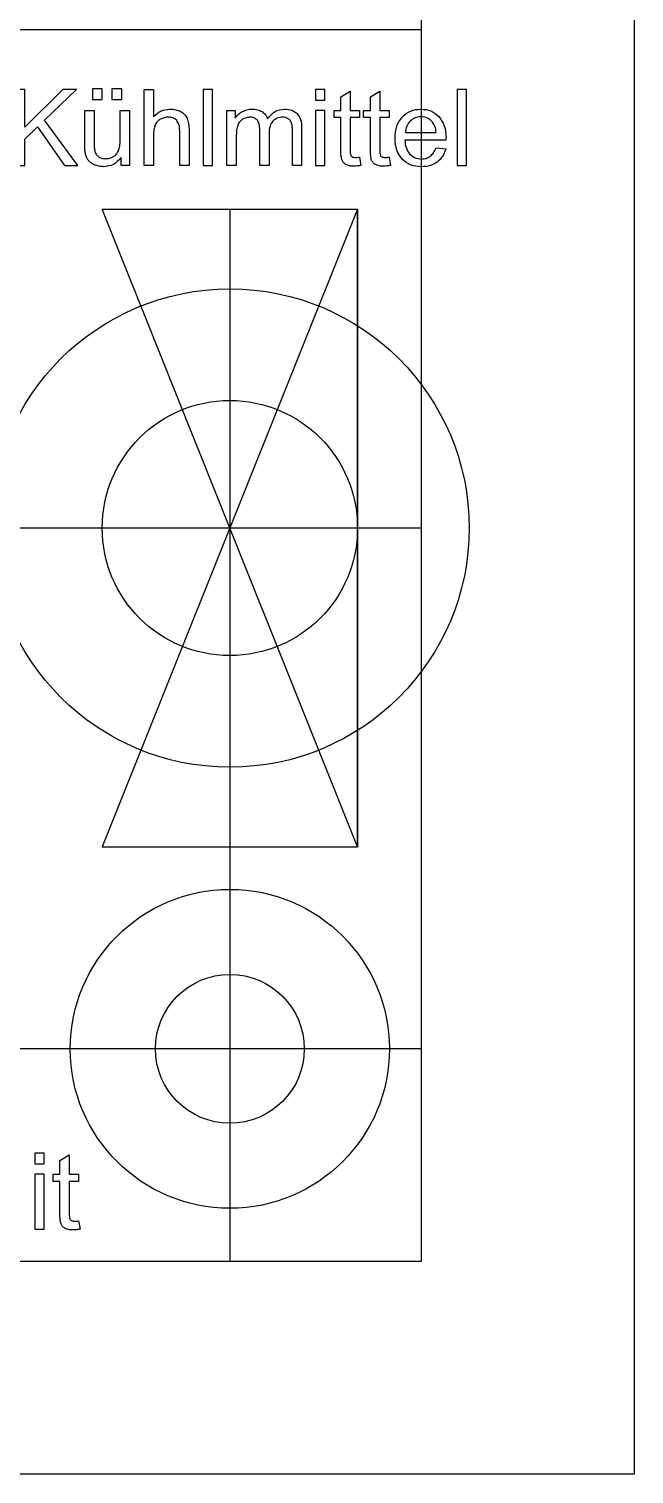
# Model space of a CAD drawing. Header units: millimetres. Extents: x 39 to 249, y 35 to 175.
# Drawn here: x 220.8 to 249.2, y 34.5 to 102.5 of the extents above; entities that cross this region are included whole.
import ezdxf

# ---------------------------------------------------------------- set-up
doc = ezdxf.new("R2010")
doc.units = ezdxf.units.MM
doc.layers.get('0').update_dxf_attribs({"linetype": 'CONTINUOUS'})

msp = doc.modelspace()

# ---------------------------------------------------------------- linework, layer by layer
for p, q in [((249.219, 174.54), (249.219, 34.54)), ((239.219, 164.54), (239.219, 44.54)), ((239.219, 102.472), (171.219, 102.472)), ((226.189, 96.09), (226.189, 99.669)), ((226.189, 99.669), (226.629, 99.669)), ((226.629, 99.669), (226.629, 98.385)), ((235.437, 99.325), (235.874, 99.588)), ((235.437, 98.683), (235.437, 99.325)), ((235.874, 99.588), (235.874, 98.683)), ((236.827, 99.325), (237.264, 99.588)), ((236.827, 98.683), (236.827, 99.325)), ((237.264, 99.588), (237.264, 98.683)), ((223.399, 97.076), (223.399, 98.683)), ((223.399, 98.683), (223.838, 98.683)), ((223.838, 98.683), (223.838, 97.245)), ((225.061, 97.293), (225.061, 98.683)), ((225.061, 98.683), (225.501, 98.683)), ((225.501, 98.683), (225.501, 96.09)), ((230.081, 96.09), (230.081, 98.683)), ((230.081, 98.683), (230.474, 98.683)), ((230.474, 98.683), (230.474, 98.319)), ((235.115, 98.341), (235.115, 98.683)), ((235.115, 98.683), (235.437, 98.683)), ((235.874, 98.683), (236.316, 98.683)), ((236.316, 98.683), (236.316, 98.341)), ((236.504, 98.341), (236.504, 98.683)), ((236.504, 98.683), (236.827, 98.683)), ((237.264, 98.683), (237.705, 98.683)), ((237.705, 98.683), (237.705, 98.341)), ((235.437, 98.341), (235.115, 98.341)), ((235.437, 96.849), (235.437, 98.341)), ((236.316, 98.341), (235.874, 98.341)), ((235.874, 98.341), (235.874, 96.825)), ((236.827, 98.341), (236.504, 98.341)), ((236.827, 96.849), (236.827, 98.341)), ((237.705, 98.341), (237.264, 98.341)), ((237.264, 98.341), (237.264, 96.825)), ((226.629, 97.508), (226.629, 96.09)), ((227.862, 96.09), (227.862, 97.733)), ((228.301, 97.733), (228.301, 96.09)), ((230.52, 97.435), (230.52, 96.09)), ((231.622, 96.09), (231.622, 97.774)), ((232.061, 97.596), (232.061, 96.09)), ((233.157, 96.09), (233.157, 97.723)), ((233.594, 97.87), (233.594, 96.09)), ((240.376, 97.274), (238.443, 97.274)), ((238.467, 97.635), (239.915, 97.635)), ((239.91, 96.925), (240.364, 96.869)), ((225.108, 96.09), (225.108, 96.471)), ((225.501, 96.09), (225.108, 96.09)), ((226.629, 96.09), (226.189, 96.09)), ((228.301, 96.09), (227.862, 96.09)), ((230.52, 96.09), (230.081, 96.09)), ((232.061, 96.09), (231.622, 96.09)), ((233.594, 96.09), (233.157, 96.09)), ((236.316, 96.483), (236.38, 96.095)), ((237.705, 96.483), (237.769, 96.095)), ((230.219, 94.038), (230.219, 44.54)), ((239.219, 79.038), (165, 79.038)), ((239.219, 54.54), (153, 54.54)), ((222.233, 49.291), (222.67, 49.555)), ((222.233, 48.649), (222.233, 49.291)), ((222.67, 49.555), (222.67, 48.649)), ((221.91, 48.308), (221.91, 48.649)), ((221.91, 48.649), (222.233, 48.649)), ((222.233, 48.308), (221.91, 48.308)), ((222.233, 46.816), (222.233, 48.308)), ((222.67, 48.649), (223.112, 48.649)), ((223.112, 48.308), (222.67, 48.308)), ((222.67, 48.308), (222.67, 46.791)), ((223.112, 48.649), (223.112, 48.308)), ((223.112, 46.45), (223.175, 46.061)), ((239.219, 44.54), (49.219, 44.54)), ((249.219, 34.54), (39.219, 34.54))]:
    msp.add_line(p, q)
for points in [[(220.11, 99.669), (220.11, 96.09), (220.584, 96.09), (220.584, 97.33), (221.17, 97.901), (222.444, 96.09), (223.069, 96.09), (221.502, 98.219), (223.003, 99.669), (222.361, 99.669), (220.584, 97.894), (220.584, 99.669)], [(223.765, 99.691), (223.765, 99.19), (224.224, 99.19), (224.224, 99.691)], [(224.676, 99.691), (224.676, 99.19), (225.135, 99.19), (225.135, 99.691)], [(228.96, 99.669), (228.96, 96.09), (229.4, 96.09), (229.4, 99.669)], [(234.248, 99.669), (234.248, 99.164), (234.688, 99.164), (234.688, 99.669)], [(240.906, 99.669), (240.906, 96.09), (241.346, 96.09), (241.346, 99.669)], [(234.248, 98.683), (234.248, 96.09), (234.688, 96.09), (234.688, 98.683)], [(236.219, 64.038), (224.219, 94.038), (236.219, 94.038), (224.219, 64.038), (236.219, 64.038), (236.219, 94.038)], [(221.044, 49.636), (221.044, 49.13), (221.483, 49.13), (221.483, 49.636)], [(221.044, 48.649), (221.044, 46.057), (221.483, 46.057), (221.483, 48.649)]]:
    msp.add_lwpolyline(points, close=True)
for centre, radius in [((230.219, 79.038), 11.25), ((230.219, 79.038), 6), ((230.219, 54.54), 7.5), ((230.219, 54.54), 3.5)]:
    msp.add_circle(centre, radius)
for points, knots in [([(226.629, 98.385), (226.738, 98.489), (226.956, 98.696), (227.256, 98.726), (227.405, 98.741)], [0, 0, 0, 0, 0.04387507, 0.08763859, 0.08763859, 0.08763859, 0.08763859]), ([(227.405, 98.741), (227.496, 98.737), (227.67, 98.73), (227.83, 98.661), (227.906, 98.628)], [0, 0, 0, 0, 0.02706572, 0.05171525, 0.05171525, 0.05171525, 0.05171525]), ([(227.906, 98.628), (227.971, 98.587), (228.099, 98.508), (228.173, 98.377), (228.21, 98.314)], [0, 0, 0, 0, 0.02268706, 0.044297, 0.044297, 0.044297, 0.044297]), ([(230.474, 98.319), (230.518, 98.379), (230.608, 98.501), (230.735, 98.584), (230.799, 98.625)], [0, 0, 0, 0, 0.02230342, 0.04497872, 0.04497872, 0.04497872, 0.04497872]), ([(230.799, 98.625), (230.87, 98.659), (231.016, 98.729), (231.177, 98.737), (231.26, 98.741)], [0, 0, 0, 0, 0.02334794, 0.04799415, 0.04799415, 0.04799415, 0.04799415]), ([(231.26, 98.741), (231.349, 98.738), (231.516, 98.731), (231.664, 98.656), (231.733, 98.622)], [0, 0, 0, 0, 0.02638465, 0.04924549, 0.04924549, 0.04924549, 0.04924549]), ([(231.733, 98.622), (231.79, 98.577), (231.905, 98.488), (231.963, 98.354), (231.993, 98.287)], [0, 0, 0, 0, 0.02127767, 0.04297404, 0.04297404, 0.04297404, 0.04297404]), ([(231.993, 98.287), (232.1, 98.419), (232.308, 98.676), (232.635, 98.72), (232.793, 98.741)], [0, 0, 0, 0, 0.04912341, 0.09522091, 0.09522091, 0.09522091, 0.09522091]), ([(232.793, 98.741), (232.912, 98.735), (233.132, 98.724), (233.306, 98.59), (233.387, 98.528)], [0, 0, 0, 0, 0.0345341, 0.06440239, 0.06440239, 0.06440239, 0.06440239]), ([(238.326, 98.38), (238.448, 98.485), (238.7, 98.701), (239.03, 98.728), (239.2, 98.741)], [0, 0, 0, 0, 0.04724184, 0.09677848, 0.09677848, 0.09677848, 0.09677848]), ([(239.2, 98.741), (239.364, 98.728), (239.686, 98.701), (239.93, 98.49), (240.049, 98.387)], [0, 0, 0, 0, 0.04806304, 0.09419, 0.09419, 0.09419, 0.09419]), ([(226.702, 97.987), (226.681, 97.918), (226.632, 97.763), (226.63, 97.6), (226.629, 97.508)], [0, 0, 0, 0, 0.0213487, 0.04863189, 0.04863189, 0.04863189, 0.04863189]), ([(226.947, 98.261), (226.894, 98.225), (226.79, 98.154), (226.731, 98.042), (226.702, 97.987)], [0, 0, 0, 0, 0.01896441, 0.03732884, 0.03732884, 0.03732884, 0.03732884]), ([(227.315, 98.363), (227.251, 98.358), (227.121, 98.35), (227.006, 98.291), (226.947, 98.261)], [0, 0, 0, 0, 0.01911994, 0.03846649, 0.03846649, 0.03846649, 0.03846649]), ([(227.719, 98.213), (227.664, 98.256), (227.546, 98.35), (227.395, 98.358), (227.315, 98.363)], [0, 0, 0, 0, 0.02059396, 0.04405898, 0.04405898, 0.04405898, 0.04405898]), ([(227.862, 97.733), (227.859, 97.831), (227.855, 98.005), (227.76, 98.149), (227.719, 98.213)], [0, 0, 0, 0, 0.0286959, 0.05094491, 0.05094491, 0.05094491, 0.05094491]), ([(228.21, 98.314), (228.236, 98.233), (228.298, 98.044), (228.3, 97.846), (228.301, 97.733)], [0, 0, 0, 0, 0.02547882, 0.05912609, 0.05912609, 0.05912609, 0.05912609]), ([(230.591, 97.977), (230.571, 97.901), (230.523, 97.724), (230.521, 97.54), (230.52, 97.435)], [0, 0, 0, 0, 0.02355554, 0.05485563, 0.05485563, 0.05485563, 0.05485563]), ([(230.82, 98.263), (230.77, 98.226), (230.67, 98.15), (230.618, 98.036), (230.591, 97.977)], [0, 0, 0, 0, 0.01813836, 0.0370881, 0.0370881, 0.0370881, 0.0370881]), ([(231.163, 98.36), (231.102, 98.356), (230.981, 98.348), (230.873, 98.291), (230.82, 98.263)], [0, 0, 0, 0, 0.01801894, 0.03602486, 0.03602486, 0.03602486, 0.03602486]), ([(231.514, 98.214), (231.47, 98.256), (231.372, 98.35), (231.236, 98.357), (231.163, 98.36)], [0, 0, 0, 0, 0.01792232, 0.03923539, 0.03923539, 0.03923539, 0.03923539]), ([(231.622, 97.774), (231.62, 97.862), (231.617, 98.017), (231.545, 98.154), (231.514, 98.214)], [0, 0, 0, 0, 0.02577505, 0.04577969, 0.04577969, 0.04577969, 0.04577969]), ([(232.242, 98.178), (232.189, 98.102), (232.069, 97.928), (232.064, 97.715), (232.061, 97.596)], [0, 0, 0, 0, 0.02725753, 0.06212769, 0.06212769, 0.06212769, 0.06212769]), ([(232.696, 98.36), (232.609, 98.353), (232.439, 98.339), (232.307, 98.231), (232.242, 98.178)], [0, 0, 0, 0, 0.02543418, 0.04996304, 0.04996304, 0.04996304, 0.04996304]), ([(232.959, 98.289), (232.92, 98.31), (232.837, 98.353), (232.744, 98.358), (232.696, 98.36)], [0, 0, 0, 0, 0.01331196, 0.02758232, 0.02758232, 0.02758232, 0.02758232]), ([(233.114, 98.103), (233.097, 98.14), (233.061, 98.215), (232.994, 98.264), (232.959, 98.289)], [0, 0, 0, 0, 0.01207116, 0.02461986, 0.02461986, 0.02461986, 0.02461986]), ([(233.157, 97.723), (233.157, 97.799), (233.157, 97.927), (233.127, 98.052), (233.114, 98.103)], [0, 0, 0, 0, 0.0226997, 0.03832119, 0.03832119, 0.03832119, 0.03832119]), ([(233.387, 98.528), (233.447, 98.44), (233.583, 98.243), (233.59, 98.003), (233.594, 97.87)], [0, 0, 0, 0, 0.03127748, 0.07028975, 0.07028975, 0.07028975, 0.07028975]), ([(237.989, 97.364), (237.998, 97.564), (238.015, 97.936), (238.227, 98.24), (238.326, 98.38)], [0, 0, 0, 0, 0.0587128, 0.1089822, 0.1089822, 0.1089822, 0.1089822]), ([(238.695, 98.177), (238.634, 98.102), (238.506, 97.943), (238.481, 97.741), (238.467, 97.635)], [0, 0, 0, 0, 0.02859223, 0.05985941, 0.05985941, 0.05985941, 0.05985941]), ([(239.205, 98.38), (239.108, 98.372), (238.918, 98.356), (238.769, 98.236), (238.695, 98.177)], [0, 0, 0, 0, 0.02831934, 0.05592095, 0.05592095, 0.05592095, 0.05592095]), ([(239.749, 98.126), (239.674, 98.2), (239.522, 98.349), (239.311, 98.369), (239.205, 98.38)], [0, 0, 0, 0, 0.03072252, 0.06171402, 0.06171402, 0.06171402, 0.06171402]), ([(239.915, 97.635), (239.904, 97.733), (239.884, 97.91), (239.79, 98.059), (239.749, 98.126)], [0, 0, 0, 0, 0.02917104, 0.05238246, 0.05238246, 0.05238246, 0.05238246]), ([(240.049, 98.387), (240.145, 98.25), (240.353, 97.952), (240.37, 97.588), (240.379, 97.391)], [0, 0, 0, 0, 0.0492546, 0.1068539, 0.1068539, 0.1068539, 0.1068539]), ([(223.838, 97.245), (223.838, 97.148), (223.837, 96.993), (223.857, 96.839), (223.865, 96.781)], [0, 0, 0, 0, 0.02881642, 0.04650956, 0.04650956, 0.04650956, 0.04650956]), ([(224.989, 96.787), (225.01, 96.858), (225.059, 97.023), (225.061, 97.195), (225.061, 97.293)], [0, 0, 0, 0, 0.02206423, 0.05138592, 0.05138592, 0.05138592, 0.05138592]), ([(238.322, 96.382), (238.225, 96.517), (238.015, 96.809), (237.998, 97.17), (237.989, 97.364)], [0, 0, 0, 0, 0.0489463, 0.1057435, 0.1057435, 0.1057435, 0.1057435]), ([(238.443, 97.274), (238.455, 97.144), (238.479, 96.903), (238.62, 96.709), (238.684, 96.62)], [0, 0, 0, 0, 0.03841265, 0.07087308, 0.07087308, 0.07087308, 0.07087308]), ([(240.379, 97.391), (240.379, 97.375), (240.378, 97.336), (240.377, 97.297), (240.376, 97.274)], [0, 0, 0, 0, 0.00488319, 0.01172158, 0.01172158, 0.01172158, 0.01172158]), ([(223.426, 96.666), (223.418, 96.722), (223.399, 96.858), (223.399, 96.995), (223.399, 97.076)], [0, 0, 0, 0, 0.01684449, 0.04114576, 0.04114576, 0.04114576, 0.04114576]), ([(223.561, 96.34), (223.531, 96.388), (223.468, 96.489), (223.44, 96.605), (223.426, 96.666)], [0, 0, 0, 0, 0.01692518, 0.03550119, 0.03550119, 0.03550119, 0.03550119]), ([(223.865, 96.781), (223.882, 96.726), (223.916, 96.62), (224, 96.545), (224.041, 96.508)], [0, 0, 0, 0, 0.0167706, 0.03293976, 0.03293976, 0.03293976, 0.03293976]), ([(224.744, 96.511), (224.797, 96.547), (224.902, 96.619), (224.961, 96.731), (224.989, 96.787)], [0, 0, 0, 0, 0.01903106, 0.03744064, 0.03744064, 0.03744064, 0.03744064]), ([(235.491, 96.33), (235.476, 96.394), (235.434, 96.564), (235.436, 96.739), (235.437, 96.849)], [0, 0, 0, 0, 0.01955396, 0.05232684, 0.05232684, 0.05232684, 0.05232684]), ([(235.874, 96.825), (235.874, 96.773), (235.873, 96.691), (235.891, 96.612), (235.898, 96.583)], [0, 0, 0, 0, 0.01545278, 0.02435246, 0.02435246, 0.02435246, 0.02435246]), ([(235.898, 96.583), (235.907, 96.566), (235.925, 96.531), (235.957, 96.509), (235.973, 96.497)], [0, 0, 0, 0, 0.00570638, 0.01155971, 0.01155971, 0.01155971, 0.01155971]), ([(236.88, 96.33), (236.865, 96.394), (236.824, 96.564), (236.825, 96.739), (236.827, 96.849)], [0, 0, 0, 0, 0.01955396, 0.05232684, 0.05232684, 0.05232684, 0.05232684]), ([(237.264, 96.825), (237.263, 96.773), (237.262, 96.691), (237.28, 96.612), (237.287, 96.583)], [0, 0, 0, 0, 0.01545278, 0.02435246, 0.02435246, 0.02435246, 0.02435246]), ([(237.287, 96.583), (237.296, 96.566), (237.314, 96.531), (237.346, 96.509), (237.362, 96.497)], [0, 0, 0, 0, 0.00570638, 0.01155971, 0.01155971, 0.01155971, 0.01155971]), ([(238.684, 96.62), (238.762, 96.553), (238.918, 96.42), (239.123, 96.402), (239.226, 96.393)], [0, 0, 0, 0, 0.0297662, 0.06008741, 0.06008741, 0.06008741, 0.06008741]), ([(239.639, 96.519), (239.694, 96.572), (239.815, 96.686), (239.877, 96.841), (239.91, 96.925)], [0, 0, 0, 0, 0.02250046, 0.04927848, 0.04927848, 0.04927848, 0.04927848]), ([(240.364, 96.869), (240.322, 96.745), (240.242, 96.505), (240.056, 96.334), (239.966, 96.251)], [0, 0, 0, 0, 0.0385171, 0.07453767, 0.07453767, 0.07453767, 0.07453767]), ([(223.857, 96.119), (223.796, 96.148), (223.683, 96.203), (223.6, 96.297), (223.561, 96.34)], [0, 0, 0, 0, 0.01997093, 0.03721271, 0.03721271, 0.03721271, 0.03721271]), ([(224.285, 96.031), (224.21, 96.035), (224.063, 96.041), (223.925, 96.093), (223.857, 96.119)], [0, 0, 0, 0, 0.02229482, 0.04398131, 0.04398131, 0.04398131, 0.04398131]), ([(224.041, 96.508), (224.09, 96.48), (224.192, 96.419), (224.311, 96.413), (224.373, 96.41)], [0, 0, 0, 0, 0.01674614, 0.03510183, 0.03510183, 0.03510183, 0.03510183]), ([(225.108, 96.471), (224.999, 96.342), (224.782, 96.088), (224.45, 96.05), (224.285, 96.031)], [0, 0, 0, 0, 0.048592, 0.09644017, 0.09644017, 0.09644017, 0.09644017]), ([(224.373, 96.41), (224.438, 96.414), (224.569, 96.422), (224.685, 96.481), (224.744, 96.511)], [0, 0, 0, 0, 0.0193317, 0.03881867, 0.03881867, 0.03881867, 0.03881867]), ([(235.677, 96.131), (235.636, 96.158), (235.558, 96.209), (235.513, 96.291), (235.491, 96.33)], [0, 0, 0, 0, 0.01424203, 0.02757319, 0.02757319, 0.02757319, 0.02757319]), ([(236.048, 96.056), (235.976, 96.057), (235.847, 96.059), (235.729, 96.109), (235.677, 96.131)], [0, 0, 0, 0, 0.02132434, 0.03817811, 0.03817811, 0.03817811, 0.03817811]), ([(235.973, 96.497), (235.994, 96.488), (236.042, 96.467), (236.094, 96.466), (236.123, 96.466)], [0, 0, 0, 0, 0.00680788, 0.01548073, 0.01548073, 0.01548073, 0.01548073]), ([(236.38, 96.095), (236.321, 96.083), (236.212, 96.062), (236.1, 96.058), (236.048, 96.056)], [0, 0, 0, 0, 0.01782059, 0.03347608, 0.03347608, 0.03347608, 0.03347608]), ([(236.123, 96.466), (236.152, 96.467), (236.216, 96.469), (236.28, 96.478), (236.316, 96.483)], [0, 0, 0, 0, 0.00849464, 0.01937363, 0.01937363, 0.01937363, 0.01937363]), ([(237.066, 96.131), (237.025, 96.158), (236.947, 96.209), (236.902, 96.291), (236.88, 96.33)], [0, 0, 0, 0, 0.01424203, 0.02757319, 0.02757319, 0.02757319, 0.02757319]), ([(237.437, 96.056), (237.365, 96.057), (237.236, 96.059), (237.118, 96.109), (237.066, 96.131)], [0, 0, 0, 0, 0.02132434, 0.03817811, 0.03817811, 0.03817811, 0.03817811]), ([(237.362, 96.497), (237.383, 96.488), (237.431, 96.467), (237.483, 96.466), (237.513, 96.466)], [0, 0, 0, 0, 0.00680788, 0.01548073, 0.01548073, 0.01548073, 0.01548073]), ([(237.769, 96.095), (237.711, 96.083), (237.601, 96.062), (237.489, 96.058), (237.437, 96.056)], [0, 0, 0, 0, 0.01782059, 0.03347608, 0.03347608, 0.03347608, 0.03347608]), ([(237.513, 96.466), (237.541, 96.467), (237.606, 96.469), (237.67, 96.478), (237.705, 96.483)], [0, 0, 0, 0, 0.00849464, 0.01937363, 0.01937363, 0.01937363, 0.01937363]), ([(239.224, 96.031), (239.047, 96.043), (238.709, 96.065), (238.447, 96.279), (238.322, 96.382)], [0, 0, 0, 0, 0.05174156, 0.09894571, 0.09894571, 0.09894571, 0.09894571]), ([(239.966, 96.251), (239.859, 96.187), (239.631, 96.051), (239.365, 96.038), (239.224, 96.031)], [0, 0, 0, 0, 0.03695849, 0.07846132, 0.07846132, 0.07846132, 0.07846132]), ([(239.226, 96.393), (239.303, 96.397), (239.451, 96.406), (239.578, 96.482), (239.639, 96.519)], [0, 0, 0, 0, 0.02262363, 0.0437507, 0.0437507, 0.0437507, 0.0437507]), ([(222.286, 46.297), (222.271, 46.361), (222.23, 46.531), (222.231, 46.706), (222.233, 46.816)], [0, 0, 0, 0, 0.01955396, 0.05232684, 0.05232684, 0.05232684, 0.05232684]), ([(222.472, 46.098), (222.432, 46.125), (222.353, 46.176), (222.308, 46.258), (222.286, 46.297)], [0, 0, 0, 0, 0.01424203, 0.02757319, 0.02757319, 0.02757319, 0.02757319]), ([(222.67, 46.791), (222.669, 46.74), (222.668, 46.658), (222.686, 46.579), (222.693, 46.55)], [0, 0, 0, 0, 0.01545278, 0.02435246, 0.02435246, 0.02435246, 0.02435246]), ([(222.693, 46.55), (222.702, 46.533), (222.72, 46.498), (222.752, 46.476), (222.769, 46.464)], [0, 0, 0, 0, 0.00570638, 0.01155971, 0.01155971, 0.01155971, 0.01155971]), ([(222.769, 46.464), (222.789, 46.455), (222.837, 46.434), (222.889, 46.433), (222.919, 46.433)], [0, 0, 0, 0, 0.00680788, 0.01548073, 0.01548073, 0.01548073, 0.01548073]), ([(222.919, 46.433), (222.947, 46.434), (223.012, 46.436), (223.076, 46.445), (223.112, 46.45)], [0, 0, 0, 0, 0.00849464, 0.01937363, 0.01937363, 0.01937363, 0.01937363]), ([(222.843, 46.022), (222.771, 46.024), (222.642, 46.026), (222.524, 46.076), (222.472, 46.098)], [0, 0, 0, 0, 0.02132434, 0.03817811, 0.03817811, 0.03817811, 0.03817811]), ([(223.175, 46.061), (223.117, 46.05), (223.007, 46.029), (222.895, 46.024), (222.843, 46.022)], [0, 0, 0, 0, 0.01782059, 0.03347608, 0.03347608, 0.03347608, 0.03347608])]:
    msp.add_open_spline(points, degree=3, knots=knots)

doc.saveas('drawing.dxf')
